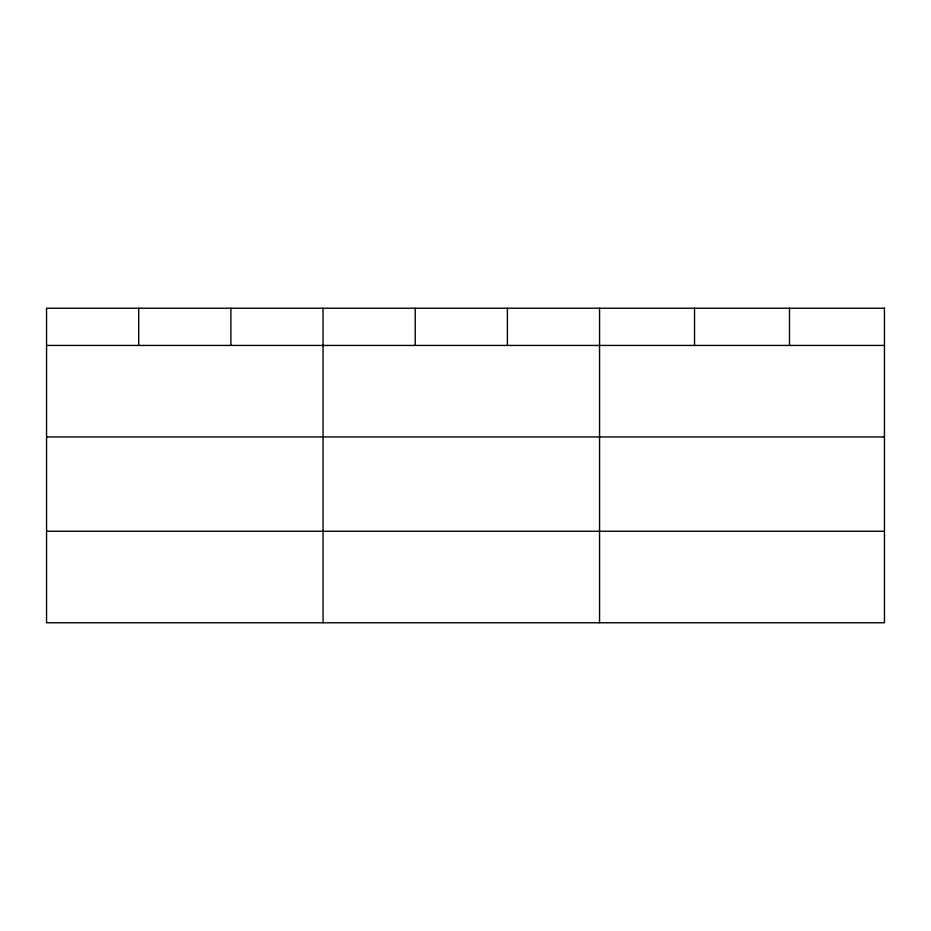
<?xml version="1.0" encoding="UTF-8"?>
<svg xmlns="http://www.w3.org/2000/svg" width="931" height="931" viewBox="0 0 931 931"><rect width="100%" height="100%" fill="white"/><g stroke="black" fill="none" stroke-linecap="round" stroke-linejoin="round"><path stroke-width="1.4" d="M46.55 345.436L884.45 345.436M46.55 436.953L884.45 436.953M46.55 531.252L884.45 531.252M789.488 308.231L789.488 345.436M694.526 308.231L694.526 345.436M599.564 308.231L599.564 622.769M507.395 308.231L507.395 345.436M415.226 308.231L415.226 345.436M323.057 308.231L323.057 622.769M230.888 308.231L230.888 345.436M138.719 308.231L138.719 345.436M884.45 308.231L46.55 308.231L46.55 622.769L884.45 622.769L884.45 308.231"/></g></svg>
